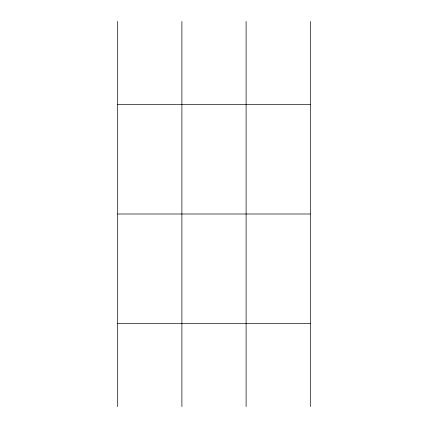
<?xml version="1.0" encoding="UTF-8"?>
<svg xmlns="http://www.w3.org/2000/svg" width="428" height="428" viewBox="0 0 428 428"><rect width="100%" height="100%" fill="white"/><g stroke="black" fill="none" stroke-linecap="round" stroke-linejoin="round"><path stroke-width="0.64" d="M117.7 104.496L310.3 104.496M117.7 214L310.3 214M117.7 323.504L310.3 323.504M310.3 21.4L310.3 406.6M246.1 21.4L246.1 406.6M181.9 21.4L181.9 406.6M117.7 21.4L117.7 406.6"/></g></svg>
